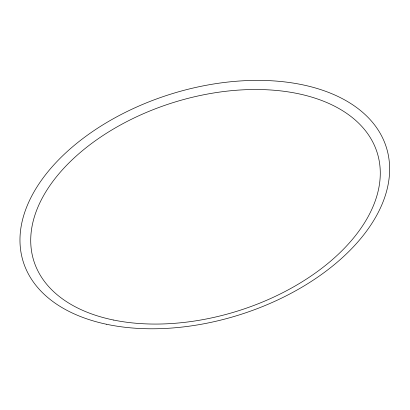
<?xml version="1.0" encoding="UTF-8"?>
<svg xmlns="http://www.w3.org/2000/svg" width="410" height="410" viewBox="0 0 410 410"><rect width="100%" height="100%" fill="white"/><g stroke="black" fill="none" stroke-linecap="round" stroke-linejoin="round"><path stroke-width="0.61" d="M106.246 324.202A190.348 115.579 -17.5 0 0 389.5 173.732A190.348 115.579 -17.5 0 0 118.659 115.815A190.348 115.579 -17.5 0 0 106.246 324.202M113.739 320.072A180.01 109.096 -17.5 0 0 380.208 176.428A180.01 109.096 -17.5 0 0 122.544 123.856A180.01 109.096 -17.5 0 0 113.739 320.072"/></g></svg>
